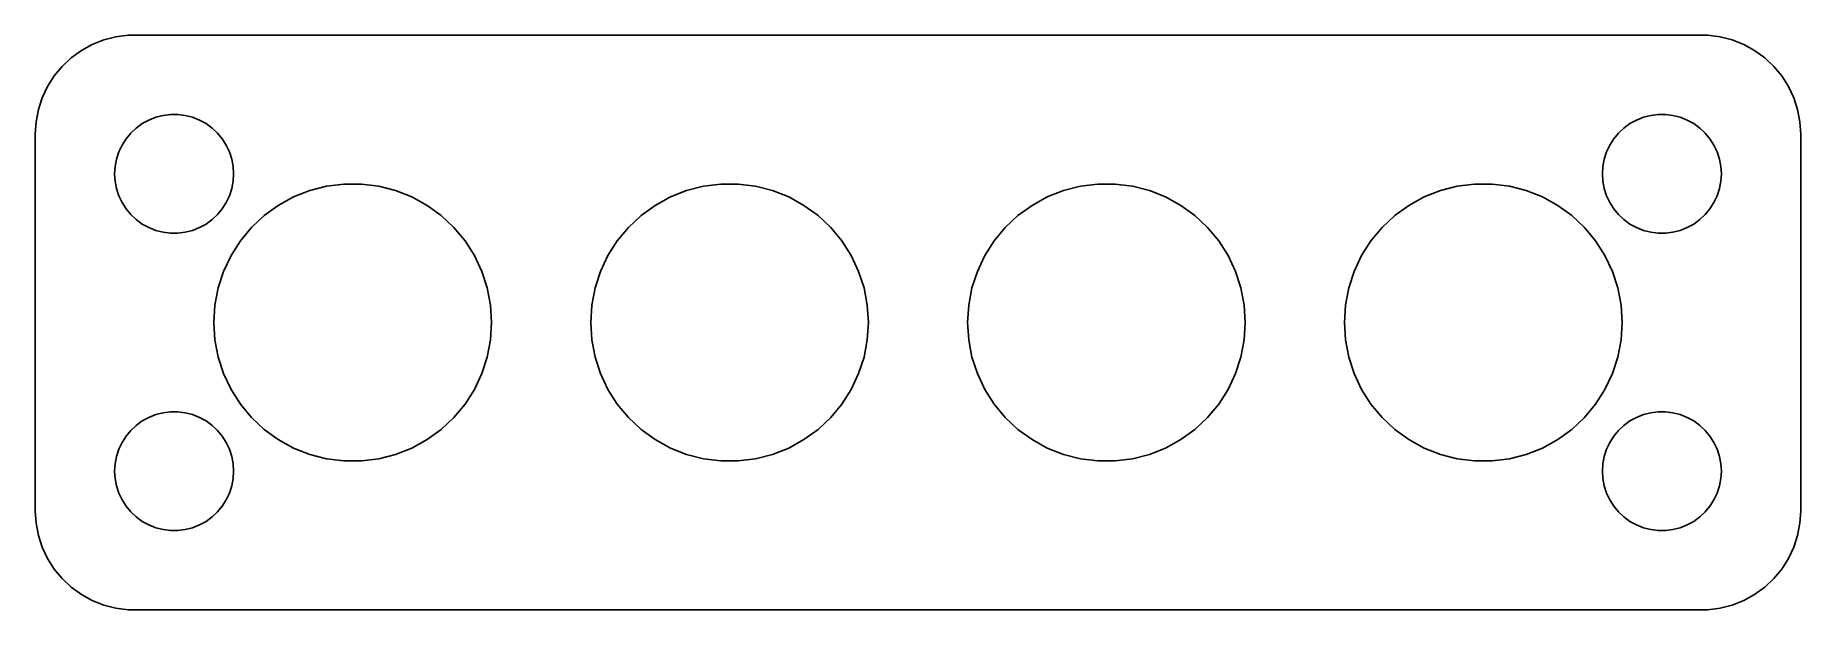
# Model space of a CAD drawing. Header units: metres. Extents: x -44.5 to 44.5, y -14.5 to 14.5.
import ezdxf

# ---------------------------------------------------------------- set-up
doc = ezdxf.new("R2010")
doc.units = ezdxf.units.M

msp = doc.modelspace()

# ---------------------------------------------------------------- linework, layer by layer
for p, q in [((-41.0451, 14.2553), (-41.6289, 14.0241)), ((-40.4369, 14.4114), (-41.0451, 14.2553)), ((-39.8139, 14.4901), (-40.4369, 14.4114)), ((39.8139, 14.4901), (-39.8139, 14.4901)), ((40.4369, 14.4114), (39.8139, 14.4901)), ((41.0451, 14.2553), (40.4369, 14.4114)), ((41.6289, 14.0241), (41.0451, 14.2553)), ((-42.6871, 13.3526), (-43.1448, 12.9227)), ((-42.1791, 13.7216), (-42.6871, 13.3526)), ((-41.6289, 14.0241), (-42.1791, 13.7216)), ((42.1791, 13.7216), (41.6289, 14.0241)), ((42.6871, 13.3526), (42.1791, 13.7216)), ((43.1448, 12.9227), (42.6871, 13.3526)), ((-43.1448, 12.9227), (-43.5451, 12.4389)), ((43.5451, 12.4389), (43.1448, 12.9227)), ((-43.8815, 11.9088), (-44.1489, 11.3406)), ((-43.5451, 12.4389), (-43.8815, 11.9088)), ((43.8815, 11.9088), (43.5451, 12.4389)), ((44.1489, 11.3406), (43.8815, 11.9088)), ((-44.3429, 10.7434), (-44.4606, 10.1267)), ((-44.1489, 11.3406), (-44.3429, 10.7434)), ((44.3429, 10.7434), (44.1489, 11.3406)), ((44.4606, 10.1267), (44.3429, 10.7434)), ((-44.4606, 10.1267), (-44.5, 9.5)), ((-39.6869, 9.55363), (-39.4123, 9.81154)), ((-39.4123, 9.81154), (-39.1075, 10.033)), ((-39.1075, 10.033), (-38.7773, 10.2145)), ((-38.7773, 10.2145), (-38.427, 10.3532)), ((-38.427, 10.3532), (-38.0621, 10.4469)), ((-38.0621, 10.4469), (-37.6884, 10.4941)), ((-37.6884, 10.4941), (-37.3116, 10.4941)), ((-37.3116, 10.4941), (-36.9379, 10.4469)), ((-36.9379, 10.4469), (-36.5729, 10.3532)), ((-36.5729, 10.3532), (-36.2227, 10.2145)), ((-36.2227, 10.2145), (-35.8925, 10.033)), ((-35.8925, 10.033), (-35.5877, 9.81154)), ((-35.5877, 9.81154), (-35.3131, 9.55363)), ((35.3131, 9.55363), (35.5877, 9.81154)), ((35.5877, 9.81154), (35.8925, 10.033)), ((35.8925, 10.033), (36.2227, 10.2145)), ((36.2227, 10.2145), (36.5729, 10.3532)), ((36.5729, 10.3532), (36.9379, 10.4469)), ((36.9379, 10.4469), (37.3116, 10.4941)), ((37.3116, 10.4941), (37.6884, 10.4941)), ((37.6884, 10.4941), (38.0621, 10.4469)), ((38.0621, 10.4469), (38.427, 10.3532)), ((38.427, 10.3532), (38.7773, 10.2145)), ((38.7773, 10.2145), (39.1075, 10.033)), ((39.1075, 10.033), (39.4123, 9.81154)), ((39.4123, 9.81154), (39.6869, 9.55363)), ((44.5, 9.5), (44.4606, 10.1267)), ((-44.5, 9.5), (-44.5, -9.5)), ((-40.2893, 8.60437), (-40.1289, 8.94525)), ((-40.1289, 8.94525), (-39.927, 9.26335)), ((-39.927, 9.26335), (-39.6869, 9.55363)), ((-35.3131, 9.55363), (-35.0729, 9.26335)), ((-35.0729, 9.26335), (-34.8711, 8.94525)), ((-34.8711, 8.94525), (-34.7107, 8.60437)), ((34.7107, 8.60437), (34.8711, 8.94525)), ((34.8711, 8.94525), (35.0729, 9.26335)), ((35.0729, 9.26335), (35.3131, 9.55363)), ((39.6869, 9.55363), (39.927, 9.26335)), ((39.927, 9.26335), (40.1289, 8.94525)), ((40.1289, 8.94525), (40.2893, 8.60437)), ((44.5, -9.5), (44.5, 9.5)), ((-40.4763, 7.87599), (-40.4057, 8.24606)), ((-40.4057, 8.24606), (-40.2893, 8.60437)), ((-34.7107, 8.60437), (-34.5942, 8.24606)), ((-34.5942, 8.24606), (-34.5237, 7.87599)), ((34.5237, 7.87599), (34.5942, 8.24606)), ((34.5942, 8.24606), (34.7107, 8.60437)), ((40.2893, 8.60437), (40.4057, 8.24606)), ((40.4057, 8.24606), (40.4763, 7.87599)), ((-40.5, 7.5), (-40.4763, 7.87599)), ((-40.4763, 7.12399), (-40.5, 7.5)), ((-40.4057, 6.75392), (-40.4763, 7.12399)), ((-34.5237, 7.12399), (-34.5942, 6.75392)), ((-34.5237, 7.87599), (-34.5, 7.5)), ((-34.5, 7.5), (-34.5237, 7.12399)), ((34.5, 7.5), (34.5237, 7.87599)), ((34.5237, 7.12399), (34.5, 7.5)), ((34.5942, 6.75392), (34.5237, 7.12399)), ((40.4763, 7.12399), (40.4057, 6.75392)), ((40.4763, 7.87599), (40.5, 7.5)), ((40.5, 7.5), (40.4763, 7.12399)), ((-40.2893, 6.39561), (-40.4057, 6.75392)), ((-40.1289, 6.05473), (-40.2893, 6.39561)), ((-34.7107, 6.39561), (-34.8711, 6.05473)), ((-34.5942, 6.75392), (-34.7107, 6.39561)), ((-32.2508, 5.91029), (-31.4805, 6.33379)), ((-31.4805, 6.33379), (-30.6631, 6.65739)), ((-30.6631, 6.65739), (-29.8117, 6.87601)), ((-29.8117, 6.87601), (-28.9395, 6.98618)), ((-28.9395, 6.98618), (-28.0605, 6.98618)), ((-28.0605, 6.98618), (-27.1883, 6.87601)), ((-27.1883, 6.87601), (-26.3369, 6.65739)), ((-26.3369, 6.65739), (-25.5195, 6.33379)), ((-25.5195, 6.33379), (-24.7492, 5.91029)), ((-13.2508, 5.91029), (-12.4805, 6.33379)), ((-12.4805, 6.33379), (-11.6631, 6.65739)), ((-11.6631, 6.65739), (-10.8117, 6.87601)), ((-10.8117, 6.87601), (-9.93953, 6.98618)), ((-9.93953, 6.98618), (-9.06046, 6.98618)), ((-9.06046, 6.98618), (-8.18832, 6.87601)), ((-8.18832, 6.87601), (-7.33687, 6.65739)), ((-7.33687, 6.65739), (-6.51953, 6.33379)), ((-6.51953, 6.33379), (-5.74921, 5.91029)), ((5.74921, 5.91029), (6.51953, 6.33379)), ((6.51953, 6.33379), (7.33687, 6.65739)), ((7.33687, 6.65739), (8.18832, 6.87601)), ((8.18832, 6.87601), (9.06046, 6.98618)), ((9.06046, 6.98618), (9.93953, 6.98618)), ((9.93953, 6.98618), (10.8117, 6.87601)), ((10.8117, 6.87601), (11.6631, 6.65739)), ((11.6631, 6.65739), (12.4805, 6.33379)), ((12.4805, 6.33379), (13.2508, 5.91029)), ((24.7492, 5.91029), (25.5195, 6.33379)), ((25.5195, 6.33379), (26.3369, 6.65739)), ((26.3369, 6.65739), (27.1883, 6.87601)), ((27.1883, 6.87601), (28.0605, 6.98618)), ((28.0605, 6.98618), (28.9395, 6.98618)), ((28.9395, 6.98618), (29.8117, 6.87601)), ((29.8117, 6.87601), (30.6631, 6.65739)), ((30.6631, 6.65739), (31.4805, 6.33379)), ((31.4805, 6.33379), (32.2508, 5.91029)), ((34.7107, 6.39561), (34.5942, 6.75392)), ((34.8711, 6.05473), (34.7107, 6.39561)), ((40.2893, 6.39561), (40.1289, 6.05473)), ((40.4057, 6.75392), (40.2893, 6.39561)), ((-39.927, 5.73663), (-40.1289, 6.05473)), ((-39.6869, 5.44635), (-39.927, 5.73663)), ((-39.4123, 5.18845), (-39.6869, 5.44635)), ((-35.3131, 5.44635), (-35.5877, 5.18845)), ((-35.0729, 5.73663), (-35.3131, 5.44635)), ((-34.8711, 6.05473), (-35.0729, 5.73663)), ((-33.6028, 4.79182), (-32.962, 5.39359)), ((-32.962, 5.39359), (-32.2508, 5.91029)), ((-24.7492, 5.91029), (-24.038, 5.39359)), ((-24.038, 5.39359), (-23.3972, 4.79182)), ((-14.6028, 4.79182), (-13.962, 5.39359)), ((-13.962, 5.39359), (-13.2508, 5.91029)), ((-5.74921, 5.91029), (-5.03802, 5.39359)), ((-5.03802, 5.39359), (-4.39722, 4.79182)), ((4.39722, 4.79182), (5.03802, 5.39359)), ((5.03802, 5.39359), (5.74921, 5.91029)), ((13.2508, 5.91029), (13.962, 5.39359)), ((13.962, 5.39359), (14.6028, 4.79182)), ((23.3972, 4.79182), (24.038, 5.39359)), ((24.038, 5.39359), (24.7492, 5.91029)), ((32.2508, 5.91029), (32.962, 5.39359)), ((32.962, 5.39359), (33.6028, 4.79182)), ((35.0729, 5.73663), (34.8711, 6.05473)), ((35.3131, 5.44635), (35.0729, 5.73663)), ((35.5877, 5.18845), (35.3131, 5.44635)), ((39.6869, 5.44635), (39.4123, 5.18845)), ((39.927, 5.73663), (39.6869, 5.44635)), ((40.1289, 6.05473), (39.927, 5.73663)), ((-39.1075, 4.96701), (-39.4123, 5.18845)), ((-38.7773, 4.78551), (-39.1075, 4.96701)), ((-38.427, 4.64682), (-38.7773, 4.78551)), ((-38.0621, 4.55313), (-38.427, 4.64682)), ((-37.6884, 4.50591), (-38.0621, 4.55313)), ((-37.3116, 4.50591), (-37.6884, 4.50591)), ((-36.9379, 4.55313), (-37.3116, 4.50591)), ((-36.5729, 4.64682), (-36.9379, 4.55313)), ((-36.2227, 4.78551), (-36.5729, 4.64682)), ((-35.8925, 4.96701), (-36.2227, 4.78551)), ((-35.5877, 5.18845), (-35.8925, 4.96701)), ((-34.1631, 4.11449), (-33.6028, 4.79182)), ((-23.3972, 4.79182), (-22.8369, 4.11449)), ((-15.1631, 4.11449), (-14.6028, 4.79182)), ((-4.39722, 4.79182), (-3.83687, 4.11449)), ((3.83687, 4.11449), (4.39722, 4.79182)), ((14.6028, 4.79182), (15.1631, 4.11449)), ((22.8369, 4.11449), (23.3972, 4.79182)), ((33.6028, 4.79182), (34.1631, 4.11449)), ((35.8925, 4.96701), (35.5877, 5.18845)), ((36.2227, 4.78551), (35.8925, 4.96701)), ((36.5729, 4.64682), (36.2227, 4.78551)), ((36.9379, 4.55313), (36.5729, 4.64682)), ((37.3116, 4.50591), (36.9379, 4.55313)), ((37.6884, 4.50591), (37.3116, 4.50591)), ((38.0621, 4.55313), (37.6884, 4.50591)), ((38.427, 4.64682), (38.0621, 4.55313)), ((38.7773, 4.78551), (38.427, 4.64682)), ((39.1075, 4.96701), (38.7773, 4.78551)), ((39.4123, 5.18845), (39.1075, 4.96701)), ((-34.6341, 3.37227), (-34.1631, 4.11449)), ((-22.8369, 4.11449), (-22.3658, 3.37227)), ((-15.6341, 3.37227), (-15.1631, 4.11449)), ((-3.83687, 4.11449), (-3.36584, 3.37227)), ((3.36584, 3.37227), (3.83687, 4.11449)), ((15.1631, 4.11449), (15.6341, 3.37227)), ((22.3658, 3.37227), (22.8369, 4.11449)), ((34.1631, 4.11449), (34.6341, 3.37227)), ((-35.0084, 2.57686), (-34.6341, 3.37227)), ((-22.3658, 3.37227), (-21.9916, 2.57686)), ((-16.0084, 2.57686), (-15.6341, 3.37227)), ((-3.36584, 3.37227), (-2.99156, 2.57686)), ((2.99156, 2.57686), (3.36584, 3.37227)), ((15.6341, 3.37227), (16.0084, 2.57686)), ((21.9916, 2.57686), (22.3658, 3.37227)), ((34.6341, 3.37227), (35.0084, 2.57686)), ((-35.2801, 1.74081), (-35.0084, 2.57686)), ((-21.9916, 2.57686), (-21.7199, 1.74081)), ((-16.2801, 1.74081), (-16.0084, 2.57686)), ((-2.99156, 2.57686), (-2.71991, 1.74081)), ((2.71991, 1.74081), (2.99156, 2.57686)), ((16.0084, 2.57686), (16.2801, 1.74081)), ((21.7199, 1.74081), (21.9916, 2.57686)), ((35.0084, 2.57686), (35.2801, 1.74081)), ((-35.4448, 0.87732), (-35.2801, 1.74081)), ((-21.7199, 1.74081), (-21.5552, 0.87732)), ((-16.4448, 0.87732), (-16.2801, 1.74081)), ((-2.71991, 1.74081), (-2.55519, 0.87732)), ((2.55519, 0.87732), (2.71991, 1.74081)), ((16.2801, 1.74081), (16.4448, 0.87732)), ((21.5552, 0.87732), (21.7199, 1.74081)), ((35.2801, 1.74081), (35.4448, 0.87732)), ((-35.5, 0), (-35.4448, 0.87732)), ((-35.4448, -0.87732), (-35.5, 0)), ((-21.5552, 0.87732), (-21.5, 0)), ((-21.5, 0), (-21.5552, -0.87732)), ((-16.5, 0), (-16.4448, 0.87732)), ((-16.4448, -0.87732), (-16.5, 0)), ((-2.55519, 0.87732), (-2.5, 0)), ((-2.5, 0), (-2.55519, -0.87732)), ((2.5, 0), (2.55519, 0.87732)), ((2.55519, -0.87732), (2.5, 0)), ((16.4448, 0.87732), (16.5, 0)), ((16.5, 0), (16.4448, -0.87732)), ((21.5, 0), (21.5552, 0.87732)), ((21.5552, -0.87732), (21.5, 0)), ((35.4448, 0.87732), (35.5, 0)), ((35.5, 0), (35.4448, -0.87732)), ((-35.2801, -1.74081), (-35.4448, -0.87732)), ((-21.5552, -0.87732), (-21.7199, -1.74081)), ((-16.2801, -1.74081), (-16.4448, -0.87732)), ((-2.55519, -0.87732), (-2.71991, -1.74081)), ((2.71991, -1.74081), (2.55519, -0.87732)), ((16.4448, -0.87732), (16.2801, -1.74081)), ((21.7199, -1.74081), (21.5552, -0.87732)), ((35.4448, -0.87732), (35.2801, -1.74081)), ((-35.0084, -2.57686), (-35.2801, -1.74081)), ((-21.7199, -1.74081), (-21.9916, -2.57686)), ((-16.0084, -2.57686), (-16.2801, -1.74081)), ((-2.71991, -1.74081), (-2.99156, -2.57686)), ((2.99156, -2.57686), (2.71991, -1.74081)), ((16.2801, -1.74081), (16.0084, -2.57686)), ((21.9916, -2.57686), (21.7199, -1.74081)), ((35.2801, -1.74081), (35.0084, -2.57686)), ((-34.6341, -3.37227), (-35.0084, -2.57686)), ((-21.9916, -2.57686), (-22.3658, -3.37227)), ((-15.6341, -3.37227), (-16.0084, -2.57686)), ((-2.99156, -2.57686), (-3.36584, -3.37227)), ((3.36584, -3.37227), (2.99156, -2.57686)), ((16.0084, -2.57686), (15.6341, -3.37227)), ((22.3658, -3.37227), (21.9916, -2.57686)), ((35.0084, -2.57686), (34.6341, -3.37227)), ((-34.1631, -4.11449), (-34.6341, -3.37227)), ((-22.3658, -3.37227), (-22.8369, -4.11449)), ((-15.1631, -4.11449), (-15.6341, -3.37227)), ((-3.36584, -3.37227), (-3.83687, -4.11449)), ((3.83687, -4.11449), (3.36584, -3.37227)), ((15.6341, -3.37227), (15.1631, -4.11449)), ((22.8369, -4.11449), (22.3658, -3.37227)), ((34.6341, -3.37227), (34.1631, -4.11449)), ((-33.6028, -4.79182), (-34.1631, -4.11449)), ((-22.8369, -4.11449), (-23.3972, -4.79182)), ((-14.6028, -4.79182), (-15.1631, -4.11449)), ((-3.83687, -4.11449), (-4.39722, -4.79182)), ((4.39722, -4.79182), (3.83687, -4.11449)), ((15.1631, -4.11449), (14.6028, -4.79182)), ((23.3972, -4.79182), (22.8369, -4.11449)), ((34.1631, -4.11449), (33.6028, -4.79182)), ((-39.6869, -5.44635), (-39.4123, -5.18845)), ((-39.4123, -5.18845), (-39.1075, -4.96701)), ((-39.1075, -4.96701), (-38.7773, -4.78551)), ((-38.7773, -4.78551), (-38.427, -4.64682)), ((-38.427, -4.64682), (-38.0621, -4.55313)), ((-38.0621, -4.55313), (-37.6884, -4.50591)), ((-37.6884, -4.50591), (-37.3116, -4.50591)), ((-37.3116, -4.50591), (-36.9379, -4.55313)), ((-36.9379, -4.55313), (-36.5729, -4.64682)), ((-36.5729, -4.64682), (-36.2227, -4.78551)), ((-36.2227, -4.78551), (-35.8925, -4.96701)), ((-35.8925, -4.96701), (-35.5877, -5.18845)), ((-35.5877, -5.18845), (-35.3131, -5.44635)), ((-32.962, -5.39359), (-33.6028, -4.79182)), ((-23.3972, -4.79182), (-24.038, -5.39359)), ((-13.962, -5.39359), (-14.6028, -4.79182)), ((-4.39722, -4.79182), (-5.03802, -5.39359)), ((5.03802, -5.39359), (4.39722, -4.79182)), ((14.6028, -4.79182), (13.962, -5.39359)), ((24.038, -5.39359), (23.3972, -4.79182)), ((33.6028, -4.79182), (32.962, -5.39359)), ((35.3131, -5.44635), (35.5877, -5.18845)), ((35.5877, -5.18845), (35.8925, -4.96701)), ((35.8925, -4.96701), (36.2227, -4.78551)), ((36.2227, -4.78551), (36.5729, -4.64682)), ((36.5729, -4.64682), (36.9379, -4.55313)), ((36.9379, -4.55313), (37.3116, -4.50591)), ((37.3116, -4.50591), (37.6884, -4.50591)), ((37.6884, -4.50591), (38.0621, -4.55313)), ((38.0621, -4.55313), (38.427, -4.64682)), ((38.427, -4.64682), (38.7773, -4.78551)), ((38.7773, -4.78551), (39.1075, -4.96701)), ((39.1075, -4.96701), (39.4123, -5.18845)), ((39.4123, -5.18845), (39.6869, -5.44635)), ((-40.2893, -6.39561), (-40.1289, -6.05473)), ((-40.1289, -6.05473), (-39.927, -5.73663)), ((-39.927, -5.73663), (-39.6869, -5.44635)), ((-35.3131, -5.44635), (-35.0729, -5.73663)), ((-35.0729, -5.73663), (-34.8711, -6.05473)), ((-34.8711, -6.05473), (-34.7107, -6.39561)), ((-32.2508, -5.91029), (-32.962, -5.39359)), ((-31.4805, -6.33379), (-32.2508, -5.91029)), ((-24.7492, -5.91029), (-25.5195, -6.33379)), ((-24.038, -5.39359), (-24.7492, -5.91029)), ((-13.2508, -5.91029), (-13.962, -5.39359)), ((-12.4805, -6.33379), (-13.2508, -5.91029)), ((-5.74921, -5.91029), (-6.51953, -6.33379)), ((-5.03802, -5.39359), (-5.74921, -5.91029)), ((5.74921, -5.91029), (5.03802, -5.39359)), ((6.51953, -6.33379), (5.74921, -5.91029)), ((13.2508, -5.91029), (12.4805, -6.33379)), ((13.962, -5.39359), (13.2508, -5.91029)), ((24.7492, -5.91029), (24.038, -5.39359)), ((25.5195, -6.33379), (24.7492, -5.91029)), ((32.2508, -5.91029), (31.4805, -6.33379)), ((32.962, -5.39359), (32.2508, -5.91029)), ((34.7107, -6.39561), (34.8711, -6.05473)), ((34.8711, -6.05473), (35.0729, -5.73663)), ((35.0729, -5.73663), (35.3131, -5.44635)), ((39.6869, -5.44635), (39.927, -5.73663)), ((39.927, -5.73663), (40.1289, -6.05473)), ((40.1289, -6.05473), (40.2893, -6.39561)), ((-40.4763, -7.12399), (-40.4057, -6.75392)), ((-40.4057, -6.75392), (-40.2893, -6.39561)), ((-34.7107, -6.39561), (-34.5942, -6.75392)), ((-34.5942, -6.75392), (-34.5237, -7.12399)), ((-30.6631, -6.65739), (-31.4805, -6.33379)), ((-29.8117, -6.87601), (-30.6631, -6.65739)), ((-28.9395, -6.98618), (-29.8117, -6.87601)), ((-28.0605, -6.98618), (-28.9395, -6.98618)), ((-27.1883, -6.87601), (-28.0605, -6.98618)), ((-26.3369, -6.65739), (-27.1883, -6.87601)), ((-25.5195, -6.33379), (-26.3369, -6.65739)), ((-11.6631, -6.65739), (-12.4805, -6.33379)), ((-10.8117, -6.87601), (-11.6631, -6.65739)), ((-9.93953, -6.98618), (-10.8117, -6.87601)), ((-9.06046, -6.98618), (-9.93953, -6.98618)), ((-8.18832, -6.87601), (-9.06046, -6.98618)), ((-7.33687, -6.65739), (-8.18832, -6.87601)), ((-6.51953, -6.33379), (-7.33687, -6.65739)), ((7.33687, -6.65739), (6.51953, -6.33379)), ((8.18832, -6.87601), (7.33687, -6.65739)), ((9.06046, -6.98618), (8.18832, -6.87601)), ((9.93953, -6.98618), (9.06046, -6.98618)), ((10.8117, -6.87601), (9.93953, -6.98618)), ((11.6631, -6.65739), (10.8117, -6.87601)), ((12.4805, -6.33379), (11.6631, -6.65739)), ((26.3369, -6.65739), (25.5195, -6.33379)), ((27.1883, -6.87601), (26.3369, -6.65739)), ((28.0605, -6.98618), (27.1883, -6.87601)), ((28.9395, -6.98618), (28.0605, -6.98618)), ((29.8117, -6.87601), (28.9395, -6.98618)), ((30.6631, -6.65739), (29.8117, -6.87601)), ((31.4805, -6.33379), (30.6631, -6.65739)), ((34.5237, -7.12399), (34.5942, -6.75392)), ((34.5942, -6.75392), (34.7107, -6.39561)), ((40.2893, -6.39561), (40.4057, -6.75392)), ((40.4057, -6.75392), (40.4763, -7.12399)), ((-40.5, -7.5), (-40.4763, -7.12399)), ((-40.4763, -7.87599), (-40.5, -7.5)), ((-40.4057, -8.24606), (-40.4763, -7.87599)), ((-34.5237, -7.87599), (-34.5942, -8.24606)), ((-34.5237, -7.12399), (-34.5, -7.5)), ((-34.5, -7.5), (-34.5237, -7.87599)), ((34.5, -7.5), (34.5237, -7.12399)), ((34.5237, -7.87599), (34.5, -7.5)), ((34.5942, -8.24606), (34.5237, -7.87599)), ((40.4763, -7.87599), (40.4057, -8.24606)), ((40.4763, -7.12399), (40.5, -7.5)), ((40.5, -7.5), (40.4763, -7.87599)), ((-40.2893, -8.60437), (-40.4057, -8.24606)), ((-40.1289, -8.94525), (-40.2893, -8.60437)), ((-34.7107, -8.60437), (-34.8711, -8.94525)), ((-34.5942, -8.24606), (-34.7107, -8.60437)), ((34.7107, -8.60437), (34.5942, -8.24606)), ((34.8711, -8.94525), (34.7107, -8.60437)), ((40.2893, -8.60437), (40.1289, -8.94525)), ((40.4057, -8.24606), (40.2893, -8.60437)), ((-44.5, -9.5), (-44.4606, -10.1267)), ((-39.927, -9.26335), (-40.1289, -8.94525)), ((-39.6869, -9.55363), (-39.927, -9.26335)), ((-39.4123, -9.81154), (-39.6869, -9.55363)), ((-35.3131, -9.55363), (-35.5877, -9.81154)), ((-35.0729, -9.26335), (-35.3131, -9.55363)), ((-34.8711, -8.94525), (-35.0729, -9.26335)), ((35.0729, -9.26335), (34.8711, -8.94525)), ((35.3131, -9.55363), (35.0729, -9.26335)), ((35.5877, -9.81154), (35.3131, -9.55363)), ((39.6869, -9.55363), (39.4123, -9.81154)), ((39.927, -9.26335), (39.6869, -9.55363)), ((40.1289, -8.94525), (39.927, -9.26335)), ((44.4606, -10.1267), (44.5, -9.5)), ((-44.4606, -10.1267), (-44.3429, -10.7434)), ((-39.1075, -10.033), (-39.4123, -9.81154)), ((-38.7773, -10.2145), (-39.1075, -10.033)), ((-38.427, -10.3532), (-38.7773, -10.2145)), ((-38.0621, -10.4469), (-38.427, -10.3532)), ((-37.6884, -10.4941), (-38.0621, -10.4469)), ((-37.3116, -10.4941), (-37.6884, -10.4941)), ((-36.9379, -10.4469), (-37.3116, -10.4941)), ((-36.5729, -10.3532), (-36.9379, -10.4469)), ((-36.2227, -10.2145), (-36.5729, -10.3532)), ((-35.8925, -10.033), (-36.2227, -10.2145)), ((-35.5877, -9.81154), (-35.8925, -10.033)), ((35.8925, -10.033), (35.5877, -9.81154)), ((36.2227, -10.2145), (35.8925, -10.033)), ((36.5729, -10.3532), (36.2227, -10.2145)), ((36.9379, -10.4469), (36.5729, -10.3532)), ((37.3116, -10.4941), (36.9379, -10.4469)), ((37.6884, -10.4941), (37.3116, -10.4941)), ((38.0621, -10.4469), (37.6884, -10.4941)), ((38.427, -10.3532), (38.0621, -10.4469)), ((38.7773, -10.2145), (38.427, -10.3532)), ((39.1075, -10.033), (38.7773, -10.2145)), ((39.4123, -9.81154), (39.1075, -10.033)), ((44.3429, -10.7434), (44.4606, -10.1267)), ((-44.3429, -10.7434), (-44.1489, -11.3406)), ((-44.1489, -11.3406), (-43.8815, -11.9088)), ((43.8815, -11.9088), (44.1489, -11.3406)), ((44.1489, -11.3406), (44.3429, -10.7434)), ((-43.8815, -11.9088), (-43.5451, -12.4389)), ((-43.5451, -12.4389), (-43.1448, -12.9227)), ((43.1448, -12.9227), (43.5451, -12.4389)), ((43.5451, -12.4389), (43.8815, -11.9088)), ((-43.1448, -12.9227), (-42.6871, -13.3526)), ((42.6871, -13.3526), (43.1448, -12.9227)), ((-42.6871, -13.3526), (-42.1791, -13.7216)), ((-42.1791, -13.7216), (-41.6289, -14.0241)), ((-41.6289, -14.0241), (-41.0451, -14.2553)), ((41.0451, -14.2553), (41.6289, -14.0241)), ((41.6289, -14.0241), (42.1791, -13.7216)), ((42.1791, -13.7216), (42.6871, -13.3526)), ((-41.0451, -14.2553), (-40.4369, -14.4114)), ((-40.4369, -14.4114), (-39.8139, -14.4901)), ((-39.8139, -14.4901), (39.8139, -14.4901)), ((39.8139, -14.4901), (40.4369, -14.4114)), ((40.4369, -14.4114), (41.0451, -14.2553))]:
    msp.add_line(p, q)

doc.saveas('drawing.dxf')
